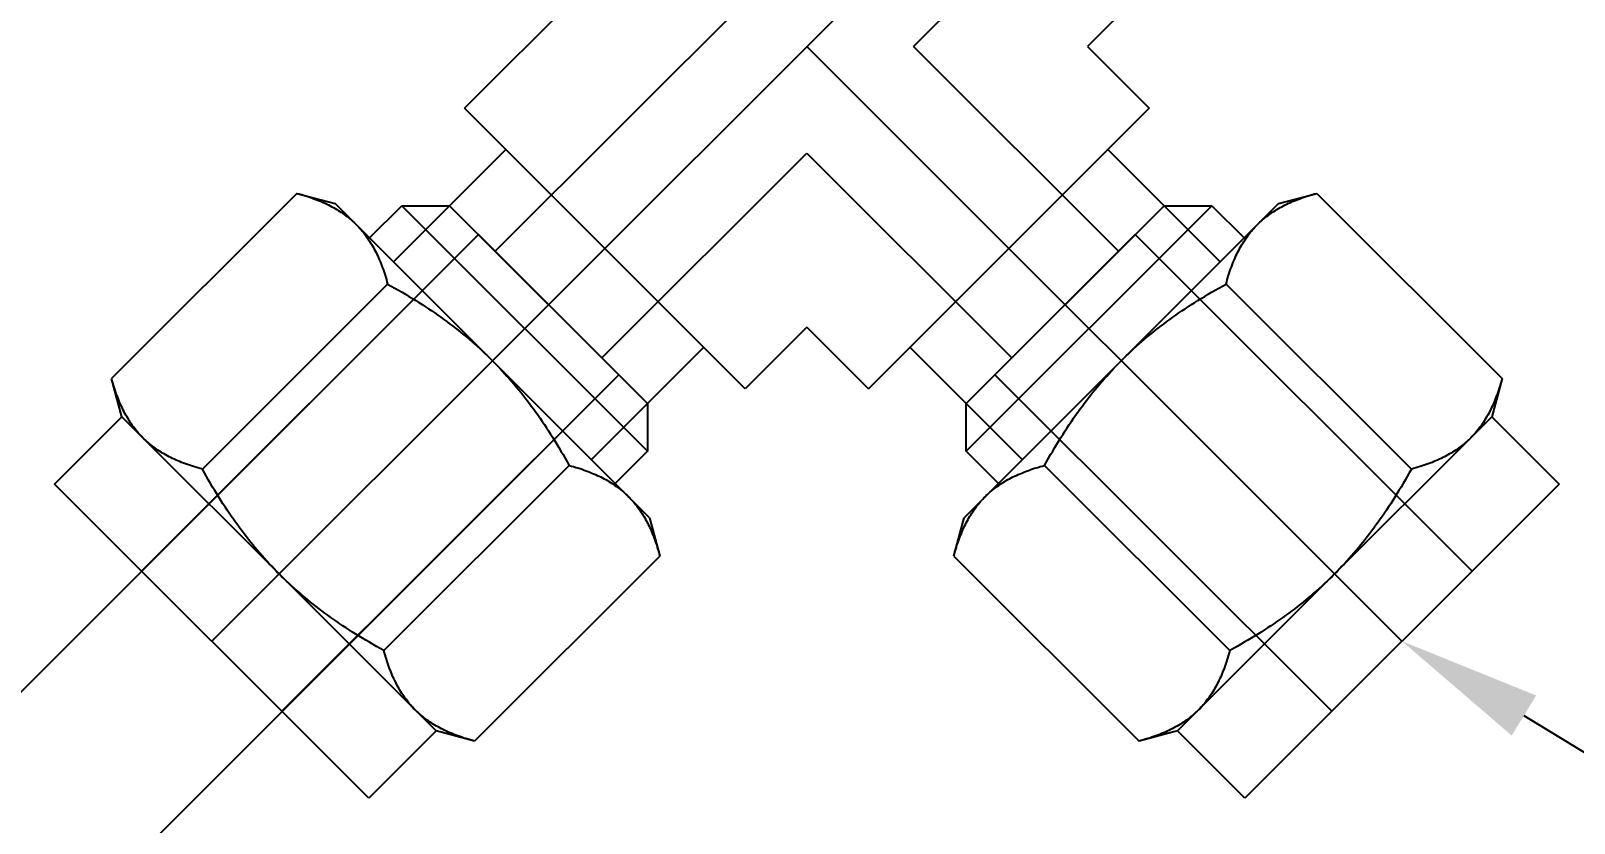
# Model space of a CAD drawing. Header units: inches. Extents: x 5.3 to 31.2, y 3.7 to 34.9.
# Drawn here: x 23.508 to 25.452, y 26.631 to 27.63 of the extents above; entities that cross this region are included whole.
import ezdxf
from ezdxf import colors
from ezdxf.entities.mleader import LeaderData, LeaderLine
from ezdxf.math import Vec2, Vec3

# ---------------------------------------------------------------- set-up
doc = ezdxf.new("R2010")
doc.units = ezdxf.units.IN
doc.header["$MEASUREMENT"] = 0
doc.linetypes.add('CENTER2', pattern=[28.575, 19.05, -3.175, 3.175, -3.175])
doc.linetypes.add('HIDDEN2', pattern=[4.7625, 3.175, -1.5875])
for name, color, linetype in [('.25 tubes', 170, 'Continuous'), ('NOTES', 1, 'Continuous'), ('TRDETAIL2', 7, 'Continuous'), ('TRDETAIL3', 7, 'Continuous'), ('TRMODEL1', 7, 'Continuous'), ('TRMODEL3', 7, 'Continuous')]:
    doc.layers.add(name, color=color, linetype=linetype)

# ---------------------------------------------------------------- blocks, each defined once
blk = doc.blocks.new('SS-400-3')
at = {"layer": 'TRDETAIL2', "color": 6, "linetype": 'HIDDEN2'}
for p, q in [((1.06, 0.125), (0.46, 0.125)), ((0.46, 0.125), (0.46, -0.125)), ((-0.46, 0.095), (0.46, 0.095)), ((-0.46, -0.095), (-0.095, -0.095)), ((-0.095, -0.46), (-0.095, -0.095)), ((0.095, -0.095), (0.095, -0.46)), ((0.46, -0.095), (0.095, -0.095)), ((0.46, -0.125), (1.06, -0.125)), ((-0.125, -1.06), (-0.125, -0.46)), ((-0.125, -0.46), (0.125, -0.46)), ((0.125, -0.46), (0.125, -1.06))]:
    blk.add_line(p, q, dxfattribs=at)
at = {"layer": 'TRDETAIL3', "color": 4, "linetype": 'CENTER2'}
for p, q in [((-1.06, 0), (1.06, 0)), ((0, -1.06), (0, 0))]:
    blk.add_line(p, q, dxfattribs=at)
at = {"layer": 'TRMODEL1', "color": 7, "linetype": 'Continuous'}
for p, q in [((0.585, 0.3233), (0.56, 0.28)), ((0.5795, 0.3132), (0.5782, 0.3108)), ((0.5808, 0.3157), (0.5795, 0.3132)), ((0.5821, 0.3182), (0.5808, 0.3157)), ((0.5836, 0.3208), (0.5821, 0.3182)), ((0.585, 0.3233), (0.5836, 0.3208)), ((0.585, 0.3233), (0.915, 0.3233)), ((0.9164, 0.3208), (0.915, 0.3233)), ((0.94, 0.28), (0.915, 0.3233)), ((0.9179, 0.3182), (0.9164, 0.3208)), ((0.9192, 0.3157), (0.9179, 0.3182)), ((0.9205, 0.3132), (0.9192, 0.3157)), ((0.9218, 0.3108), (0.9205, 0.3132)), ((0.5697, 0.2917), (0.5688, 0.2894)), ((0.5706, 0.2941), (0.5697, 0.2917)), ((0.5716, 0.2964), (0.5706, 0.2941)), ((0.5726, 0.2987), (0.5716, 0.2964)), ((0.5736, 0.3011), (0.5726, 0.2987)), ((0.5747, 0.3035), (0.5736, 0.3011)), ((0.5758, 0.3059), (0.5747, 0.3035)), ((0.577, 0.3083), (0.5758, 0.3059)), ((0.5782, 0.3108), (0.577, 0.3083)), ((0.923, 0.3083), (0.9218, 0.3108)), ((0.9242, 0.3059), (0.923, 0.3083)), ((0.9253, 0.3035), (0.9242, 0.3059)), ((0.9264, 0.3011), (0.9253, 0.3035)), ((0.9274, 0.2987), (0.9264, 0.3011)), ((0.9284, 0.2964), (0.9274, 0.2987)), ((0.9294, 0.2941), (0.9284, 0.2964)), ((0.9303, 0.2917), (0.9294, 0.2941)), ((0.9312, 0.2894), (0.9303, 0.2917)), ((0.56, 0.2425), (0.56, 0.28)), ((0.5639, 0.2735), (0.5634, 0.2713)), ((0.5645, 0.2758), (0.5639, 0.2735)), ((0.5651, 0.278), (0.5645, 0.2758)), ((0.5658, 0.2803), (0.5651, 0.278)), ((0.5665, 0.2826), (0.5658, 0.2803)), ((0.5672, 0.2848), (0.5665, 0.2826)), ((0.568, 0.2871), (0.5672, 0.2848)), ((0.5688, 0.2894), (0.568, 0.2871)), ((0.932, 0.2871), (0.9312, 0.2894)), ((0.9328, 0.2848), (0.932, 0.2871)), ((0.9335, 0.2826), (0.9328, 0.2848)), ((0.9342, 0.2803), (0.9335, 0.2826)), ((0.9349, 0.278), (0.9342, 0.2803)), ((0.9355, 0.2758), (0.9349, 0.278)), ((0.9361, 0.2735), (0.9355, 0.2758)), ((0.9366, 0.2713), (0.9361, 0.2735)), ((0.94, 0.28), (0.94, 0.2425)), ((1.06, 0.28), (0.94, 0.28)), ((1.06, -0.28), (1.06, 0.28)), ((0.5605, 0.2536), (0.5603, 0.2514)), ((0.5607, 0.2558), (0.5605, 0.2536)), ((0.561, 0.258), (0.5607, 0.2558)), ((0.5613, 0.2602), (0.561, 0.258)), ((0.5616, 0.2624), (0.5613, 0.2602)), ((0.562, 0.2646), (0.5616, 0.2624)), ((0.5624, 0.2669), (0.562, 0.2646)), ((0.5629, 0.2691), (0.5624, 0.2669)), ((0.5634, 0.2713), (0.5629, 0.2691)), ((0.9371, 0.2691), (0.9366, 0.2713)), ((0.9376, 0.2669), (0.9371, 0.2691)), ((0.938, 0.2646), (0.9376, 0.2669)), ((0.9384, 0.2624), (0.938, 0.2646)), ((0.9387, 0.2602), (0.9384, 0.2624)), ((0.939, 0.258), (0.9387, 0.2602)), ((0.9393, 0.2558), (0.939, 0.258)), ((0.9395, 0.2536), (0.9393, 0.2558)), ((0.9397, 0.2514), (0.9395, 0.2536)), ((-0.36, 0.25), (0.36, 0.25)), ((0.36, -0.25), (0.36, 0.25)), ((0.5601, 0.2469), (0.56, 0.2447)), ((0.56, 0.2447), (0.56, 0.2425)), ((0.56, 0.2425), (0.56, 0.2403)), ((0.56, 0), (0.56, 0.2425)), ((0.56, 0.2403), (0.5601, 0.238)), ((0.5602, 0.2491), (0.5601, 0.2469)), ((0.5601, 0.238), (0.5602, 0.2358)), ((0.5603, 0.2514), (0.5602, 0.2491)), ((0.5602, 0.2358), (0.5603, 0.2336)), ((0.5603, 0.2336), (0.5605, 0.2314)), ((0.9395, 0.2314), (0.9397, 0.2336)), ((0.9398, 0.2491), (0.9397, 0.2514)), ((0.9397, 0.2336), (0.9398, 0.2358)), ((0.9399, 0.2469), (0.9398, 0.2491)), ((0.9398, 0.2358), (0.9399, 0.238)), ((0.94, 0.2447), (0.9399, 0.2469)), ((0.9399, 0.238), (0.94, 0.2403)), ((0.94, 0.2425), (0.94, 0.2447)), ((0.94, 0.2425), (0.94, 0)), ((0.94, 0.2403), (0.94, 0.2425)), ((0.5025, 0.2188), (0.46, 0.1762)), ((0.5025, -0.2188), (0.5025, 0.2188)), ((0.56, 0.2188), (0.5025, 0.2188)), ((0.5605, 0.2314), (0.5607, 0.2292)), ((0.5607, 0.2292), (0.561, 0.227)), ((0.561, 0.227), (0.5613, 0.2248)), ((0.5613, 0.2248), (0.5616, 0.2226)), ((0.5616, 0.2226), (0.562, 0.2203)), ((0.562, 0.2203), (0.5624, 0.2181)), ((0.5624, 0.2181), (0.5629, 0.2159)), ((0.5629, 0.2159), (0.5634, 0.2137)), ((0.9366, 0.2137), (0.9371, 0.2159)), ((0.9371, 0.2159), (0.9376, 0.2181)), ((0.9376, 0.2181), (0.938, 0.2203)), ((0.938, 0.2203), (0.9384, 0.2226)), ((0.9384, 0.2226), (0.9387, 0.2248)), ((0.9387, 0.2248), (0.939, 0.227)), ((0.939, 0.227), (0.9393, 0.2292)), ((0.9393, 0.2292), (0.9395, 0.2314)), ((0.5634, 0.2137), (0.5639, 0.2114)), ((0.5639, 0.2114), (0.5645, 0.2092)), ((0.5645, 0.2092), (0.5651, 0.2069)), ((0.5651, 0.2069), (0.5658, 0.2047)), ((0.5658, 0.2047), (0.5665, 0.2024)), ((0.5665, 0.2024), (0.5672, 0.2001)), ((0.5672, 0.2001), (0.568, 0.1979)), ((0.568, 0.1979), (0.5688, 0.1956)), ((0.5688, 0.1956), (0.5697, 0.1932)), ((0.9303, 0.1932), (0.9312, 0.1956)), ((0.9312, 0.1956), (0.932, 0.1979)), ((0.932, 0.1979), (0.9328, 0.2001)), ((0.9328, 0.2001), (0.9335, 0.2024)), ((0.9335, 0.2024), (0.9342, 0.2047)), ((0.9342, 0.2047), (0.9349, 0.2069)), ((0.9349, 0.2069), (0.9355, 0.2092)), ((0.9355, 0.2092), (0.9361, 0.2114)), ((0.9361, 0.2114), (0.9366, 0.2137)), ((0.46, 0.1762), (0.36, 0.1762)), ((0.46, -0.1762), (0.46, 0.1762)), ((0.5697, 0.1932), (0.5706, 0.1909)), ((0.5706, 0.1909), (0.5716, 0.1886)), ((0.5716, 0.1886), (0.5726, 0.1862)), ((0.5726, 0.1862), (0.5736, 0.1839)), ((0.5736, 0.1839), (0.5747, 0.1815)), ((0.5747, 0.1815), (0.5758, 0.1791)), ((0.5758, 0.1791), (0.577, 0.1766)), ((0.577, 0.1766), (0.5782, 0.1742)), ((0.9218, 0.1742), (0.923, 0.1766)), ((0.923, 0.1766), (0.9242, 0.1791)), ((0.9242, 0.1791), (0.9253, 0.1815)), ((0.9253, 0.1815), (0.9264, 0.1839)), ((0.9264, 0.1839), (0.9274, 0.1862)), ((0.9274, 0.1862), (0.9284, 0.1886)), ((0.9284, 0.1886), (0.9294, 0.1909)), ((0.9294, 0.1909), (0.9303, 0.1932)), ((0.5782, 0.1742), (0.5795, 0.1717)), ((0.5795, 0.1717), (0.5808, 0.1693)), ((0.5808, 0.1693), (0.5821, 0.1667)), ((0.5821, 0.1667), (0.5836, 0.1642)), ((0.5836, 0.1565), (0.5821, 0.1515)), ((0.5836, 0.1642), (0.585, 0.1617)), ((0.585, 0.1617), (0.5836, 0.1565)), ((0.585, 0.1617), (0.915, 0.1617)), ((0.915, 0.1617), (0.9164, 0.1642)), ((0.9164, 0.1565), (0.915, 0.1617)), ((0.9164, 0.1642), (0.9179, 0.1667)), ((0.9179, 0.1515), (0.9164, 0.1565)), ((0.9179, 0.1667), (0.9192, 0.1693)), ((0.9192, 0.1693), (0.9205, 0.1717)), ((0.9205, 0.1717), (0.9218, 0.1742)), ((0.5782, 0.1366), (0.577, 0.1317)), ((0.5795, 0.1415), (0.5782, 0.1366)), ((0.5808, 0.1465), (0.5795, 0.1415)), ((0.5821, 0.1515), (0.5808, 0.1465)), ((0.9192, 0.1465), (0.9179, 0.1515)), ((0.9205, 0.1415), (0.9192, 0.1465)), ((0.9218, 0.1366), (0.9205, 0.1415)), ((0.923, 0.1317), (0.9218, 0.1366)), ((0.5736, 0.1173), (0.5726, 0.1125)), ((0.5747, 0.122), (0.5736, 0.1173)), ((0.5758, 0.1268), (0.5747, 0.122)), ((0.577, 0.1317), (0.5758, 0.1268)), ((0.9242, 0.1268), (0.923, 0.1317)), ((0.9253, 0.122), (0.9242, 0.1268)), ((0.9264, 0.1173), (0.9253, 0.122)), ((0.9274, 0.1125), (0.9264, 0.1173)), ((0.5697, 0.0985), (0.5688, 0.0939)), ((0.5706, 0.1031), (0.5697, 0.0985)), ((0.5716, 0.1078), (0.5706, 0.1031)), ((0.5726, 0.1125), (0.5716, 0.1078)), ((0.9284, 0.1078), (0.9274, 0.1125)), ((0.9294, 0.1031), (0.9284, 0.1078)), ((0.9303, 0.0985), (0.9294, 0.1031)), ((0.9312, 0.0939), (0.9303, 0.0985)), ((0.5665, 0.0801), (0.5658, 0.0756)), ((0.5672, 0.0847), (0.5665, 0.0801)), ((0.568, 0.0893), (0.5672, 0.0847)), ((0.5688, 0.0939), (0.568, 0.0893)), ((0.932, 0.0893), (0.9312, 0.0939)), ((0.9328, 0.0847), (0.932, 0.0893)), ((0.9335, 0.0801), (0.9328, 0.0847)), ((0.9342, 0.0756), (0.9335, 0.0801)), ((0.5639, 0.0621), (0.5634, 0.0576)), ((0.5645, 0.0666), (0.5639, 0.0621)), ((0.5651, 0.0711), (0.5645, 0.0666)), ((0.5658, 0.0756), (0.5651, 0.0711)), ((0.9349, 0.0711), (0.9342, 0.0756)), ((0.9355, 0.0666), (0.9349, 0.0711)), ((0.9361, 0.0621), (0.9355, 0.0666)), ((0.9366, 0.0576), (0.9361, 0.0621)), ((0.5616, 0.0399), (0.5613, 0.0354)), ((0.562, 0.0443), (0.5616, 0.0399)), ((0.5624, 0.0487), (0.562, 0.0443)), ((0.5629, 0.0532), (0.5624, 0.0487)), ((0.5634, 0.0576), (0.5629, 0.0532)), ((0.9371, 0.0532), (0.9366, 0.0576)), ((0.9376, 0.0487), (0.9371, 0.0532)), ((0.938, 0.0443), (0.9376, 0.0487)), ((0.9384, 0.0399), (0.938, 0.0443)), ((0.9387, 0.0354), (0.9384, 0.0399)), ((0.5605, 0.0222), (0.5603, 0.0177)), ((0.5607, 0.0266), (0.5605, 0.0222)), ((0.561, 0.031), (0.5607, 0.0266)), ((0.5613, 0.0354), (0.561, 0.031)), ((0.939, 0.031), (0.9387, 0.0354)), ((0.9393, 0.0266), (0.939, 0.031)), ((0.9395, 0.0222), (0.9393, 0.0266)), ((0.9397, 0.0177), (0.9395, 0.0222)), ((0.5601, 0.0089), (0.56, 0.0044)), ((0.56, 0.0044), (0.56, 0)), ((0.56, 0), (0.56, -0.0044)), ((0.56, -0.2425), (0.56, 0)), ((0.5602, 0.0133), (0.5601, 0.0089)), ((0.5603, 0.0177), (0.5602, 0.0133)), ((0.9398, 0.0133), (0.9397, 0.0177)), ((0.9399, 0.0089), (0.9398, 0.0133)), ((0.94, 0.0044), (0.9399, 0.0089)), ((0.94, 0), (0.94, 0.0044)), ((0.94, -0.0044), (0.94, 0)), ((0.94, 0), (0.94, -0.2425)), ((0.56, -0.0044), (0.5601, -0.0089)), ((0.5601, -0.0089), (0.5602, -0.0133)), ((0.5602, -0.0133), (0.5603, -0.0177)), ((0.5603, -0.0177), (0.5605, -0.0222)), ((0.9395, -0.0222), (0.9397, -0.0177)), ((0.9397, -0.0177), (0.9398, -0.0133)), ((0.9398, -0.0133), (0.9399, -0.0089)), ((0.9399, -0.0089), (0.94, -0.0044)), ((0.5605, -0.0222), (0.5607, -0.0266)), ((0.5607, -0.0266), (0.561, -0.031)), ((0.561, -0.031), (0.5613, -0.0354)), ((0.5613, -0.0354), (0.5616, -0.0399)), ((0.9384, -0.0399), (0.9387, -0.0354)), ((0.9387, -0.0354), (0.939, -0.031)), ((0.939, -0.031), (0.9393, -0.0266)), ((0.9393, -0.0266), (0.9395, -0.0222)), ((0.5616, -0.0399), (0.562, -0.0443)), ((0.562, -0.0443), (0.5624, -0.0487)), ((0.5624, -0.0487), (0.5629, -0.0532)), ((0.5629, -0.0532), (0.5634, -0.0576)), ((0.5634, -0.0576), (0.5639, -0.0621)), ((0.9361, -0.0621), (0.9366, -0.0576)), ((0.9366, -0.0576), (0.9371, -0.0532)), ((0.9371, -0.0532), (0.9376, -0.0487)), ((0.9376, -0.0487), (0.938, -0.0443)), ((0.938, -0.0443), (0.9384, -0.0399)), ((0.5639, -0.0621), (0.5645, -0.0666)), ((0.5645, -0.0666), (0.5651, -0.0711)), ((0.5651, -0.0711), (0.5658, -0.0756)), ((0.5658, -0.0756), (0.5665, -0.0801)), ((0.9335, -0.0801), (0.9342, -0.0756)), ((0.9342, -0.0756), (0.9349, -0.0711)), ((0.9349, -0.0711), (0.9355, -0.0666)), ((0.9355, -0.0666), (0.9361, -0.0621)), ((0.5665, -0.0801), (0.5672, -0.0847)), ((0.5672, -0.0847), (0.568, -0.0893)), ((0.568, -0.0893), (0.5688, -0.0939)), ((0.5688, -0.0939), (0.5697, -0.0985)), ((0.9303, -0.0985), (0.9312, -0.0939)), ((0.9312, -0.0939), (0.932, -0.0893)), ((0.932, -0.0893), (0.9328, -0.0847)), ((0.9328, -0.0847), (0.9335, -0.0801)), ((0.5697, -0.0985), (0.5706, -0.1031)), ((0.5706, -0.1031), (0.5716, -0.1078)), ((0.5716, -0.1078), (0.5726, -0.1125)), ((0.5726, -0.1125), (0.5736, -0.1173)), ((0.9264, -0.1173), (0.9274, -0.1125)), ((0.9274, -0.1125), (0.9284, -0.1078)), ((0.9284, -0.1078), (0.9294, -0.1031)), ((0.9294, -0.1031), (0.9303, -0.0985)), ((0.5736, -0.1173), (0.5747, -0.122)), ((0.5747, -0.122), (0.5758, -0.1268)), ((0.5758, -0.1268), (0.577, -0.1317)), ((0.577, -0.1317), (0.5782, -0.1366)), ((0.9218, -0.1366), (0.923, -0.1317)), ((0.923, -0.1317), (0.9242, -0.1268)), ((0.9242, -0.1268), (0.9253, -0.122)), ((0.9253, -0.122), (0.9264, -0.1173)), ((0.5782, -0.1366), (0.5795, -0.1415)), ((0.5795, -0.1415), (0.5808, -0.1465)), ((0.5808, -0.1465), (0.5821, -0.1515)), ((0.5821, -0.1515), (0.5836, -0.1565)), ((0.9164, -0.1565), (0.9179, -0.1515)), ((0.9179, -0.1515), (0.9192, -0.1465)), ((0.9192, -0.1465), (0.9205, -0.1415)), ((0.9205, -0.1415), (0.9218, -0.1366)), ((0.5782, -0.1742), (0.577, -0.1766)), ((0.5795, -0.1717), (0.5782, -0.1742)), ((0.5808, -0.1693), (0.5795, -0.1717)), ((0.5821, -0.1667), (0.5808, -0.1693)), ((0.5836, -0.1642), (0.5821, -0.1667)), ((0.5836, -0.1565), (0.585, -0.1617)), ((0.585, -0.1617), (0.5836, -0.1642)), ((0.585, -0.1617), (0.915, -0.1617)), ((0.915, -0.1617), (0.9164, -0.1565)), ((0.9164, -0.1642), (0.915, -0.1617)), ((0.9179, -0.1667), (0.9164, -0.1642)), ((0.9192, -0.1693), (0.9179, -0.1667)), ((0.9205, -0.1717), (0.9192, -0.1693)), ((0.9218, -0.1742), (0.9205, -0.1717)), ((0.923, -0.1766), (0.9218, -0.1742)), ((0.36, -0.1762), (0.46, -0.1762)), ((0.46, -0.1762), (0.5025, -0.2188)), ((0.5697, -0.1932), (0.5688, -0.1956)), ((0.5706, -0.1909), (0.5697, -0.1932)), ((0.5716, -0.1886), (0.5706, -0.1909)), ((0.5726, -0.1862), (0.5716, -0.1886)), ((0.5736, -0.1839), (0.5726, -0.1862)), ((0.5747, -0.1815), (0.5736, -0.1839)), ((0.5758, -0.1791), (0.5747, -0.1815)), ((0.577, -0.1766), (0.5758, -0.1791)), ((0.9242, -0.1791), (0.923, -0.1766)), ((0.9253, -0.1815), (0.9242, -0.1791)), ((0.9264, -0.1839), (0.9253, -0.1815)), ((0.9274, -0.1862), (0.9264, -0.1839)), ((0.9284, -0.1886), (0.9274, -0.1862)), ((0.9294, -0.1909), (0.9284, -0.1886)), ((0.9303, -0.1932), (0.9294, -0.1909)), ((0.9312, -0.1956), (0.9303, -0.1932)), ((0.5634, -0.2137), (0.5629, -0.2159)), ((0.5639, -0.2114), (0.5634, -0.2137)), ((0.5645, -0.2092), (0.5639, -0.2114)), ((0.5651, -0.2069), (0.5645, -0.2092)), ((0.5658, -0.2047), (0.5651, -0.2069)), ((0.5665, -0.2024), (0.5658, -0.2047)), ((0.5672, -0.2001), (0.5665, -0.2024)), ((0.568, -0.1979), (0.5672, -0.2001)), ((0.5688, -0.1956), (0.568, -0.1979)), ((0.932, -0.1979), (0.9312, -0.1956)), ((0.9328, -0.2001), (0.932, -0.1979)), ((0.9335, -0.2024), (0.9328, -0.2001)), ((0.9342, -0.2047), (0.9335, -0.2024)), ((0.9349, -0.2069), (0.9342, -0.2047)), ((0.9355, -0.2092), (0.9349, -0.2069)), ((0.9361, -0.2114), (0.9355, -0.2092)), ((0.9366, -0.2137), (0.9361, -0.2114)), ((0.9371, -0.2159), (0.9366, -0.2137)), ((0.5025, -0.2188), (0.56, -0.2188)), ((0.5605, -0.2314), (0.5603, -0.2336)), ((0.5607, -0.2292), (0.5605, -0.2314)), ((0.561, -0.227), (0.5607, -0.2292)), ((0.5613, -0.2248), (0.561, -0.227)), ((0.5616, -0.2226), (0.5613, -0.2248)), ((0.562, -0.2203), (0.5616, -0.2226)), ((0.5624, -0.2181), (0.562, -0.2203)), ((0.5629, -0.2159), (0.5624, -0.2181)), ((0.9376, -0.2181), (0.9371, -0.2159)), ((0.938, -0.2203), (0.9376, -0.2181)), ((0.9384, -0.2226), (0.938, -0.2203)), ((0.9387, -0.2248), (0.9384, -0.2226)), ((0.939, -0.227), (0.9387, -0.2248)), ((0.9393, -0.2292), (0.939, -0.227)), ((0.9395, -0.2314), (0.9393, -0.2292)), ((0.9397, -0.2336), (0.9395, -0.2314)), ((-0.36, -0.25), (-0.25, -0.25)), ((-0.25, -0.25), (-0.25, -0.36)), ((0.25, -0.25), (0.25, -0.36)), ((0.25, -0.25), (0.36, -0.25)), ((0.5601, -0.238), (0.56, -0.2403)), ((0.56, -0.2403), (0.56, -0.2425)), ((0.56, -0.2425), (0.56, -0.2447)), ((0.56, -0.28), (0.56, -0.2425)), ((0.56, -0.2447), (0.5601, -0.2469)), ((0.5602, -0.2358), (0.5601, -0.238)), ((0.5601, -0.2469), (0.5602, -0.2491)), ((0.5603, -0.2336), (0.5602, -0.2358)), ((0.5602, -0.2491), (0.5603, -0.2514)), ((0.5603, -0.2514), (0.5605, -0.2536)), ((0.9395, -0.2536), (0.9397, -0.2514)), ((0.9398, -0.2358), (0.9397, -0.2336)), ((0.9397, -0.2514), (0.9398, -0.2491)), ((0.9399, -0.238), (0.9398, -0.2358)), ((0.9398, -0.2491), (0.9399, -0.2469)), ((0.94, -0.2403), (0.9399, -0.238)), ((0.9399, -0.2469), (0.94, -0.2447)), ((0.94, -0.2425), (0.94, -0.2403)), ((0.94, -0.2447), (0.94, -0.2425)), ((0.94, -0.2425), (0.94, -0.28)), ((0.5605, -0.2536), (0.5607, -0.2558)), ((0.5607, -0.2558), (0.561, -0.258)), ((0.561, -0.258), (0.5613, -0.2602)), ((0.5613, -0.2602), (0.5616, -0.2624)), ((0.5616, -0.2624), (0.562, -0.2646)), ((0.562, -0.2646), (0.5624, -0.2669)), ((0.5624, -0.2669), (0.5629, -0.2691)), ((0.5629, -0.2691), (0.5634, -0.2713)), ((0.5634, -0.2713), (0.5639, -0.2735)), ((0.9361, -0.2735), (0.9366, -0.2713)), ((0.9366, -0.2713), (0.9371, -0.2691)), ((0.9371, -0.2691), (0.9376, -0.2669)), ((0.9376, -0.2669), (0.938, -0.2646)), ((0.938, -0.2646), (0.9384, -0.2624)), ((0.9384, -0.2624), (0.9387, -0.2602)), ((0.9387, -0.2602), (0.939, -0.258)), ((0.939, -0.258), (0.9393, -0.2558)), ((0.9393, -0.2558), (0.9395, -0.2536)), ((0.56, -0.28), (0.585, -0.3233)), ((0.5639, -0.2735), (0.5645, -0.2758)), ((0.5645, -0.2758), (0.5651, -0.278)), ((0.5651, -0.278), (0.5658, -0.2803)), ((0.5658, -0.2803), (0.5665, -0.2826)), ((0.5665, -0.2826), (0.5672, -0.2848)), ((0.5672, -0.2848), (0.568, -0.2871)), ((0.568, -0.2871), (0.5688, -0.2894)), ((0.5688, -0.2894), (0.5697, -0.2917)), ((0.915, -0.3233), (0.94, -0.28)), ((0.9303, -0.2917), (0.9312, -0.2894)), ((0.9312, -0.2894), (0.932, -0.2871)), ((0.932, -0.2871), (0.9328, -0.2848)), ((0.9328, -0.2848), (0.9335, -0.2826)), ((0.9335, -0.2826), (0.9342, -0.2803)), ((0.9342, -0.2803), (0.9349, -0.278)), ((0.9349, -0.278), (0.9355, -0.2758)), ((0.9355, -0.2758), (0.9361, -0.2735)), ((0.94, -0.28), (1.06, -0.28)), ((0.5697, -0.2917), (0.5706, -0.2941)), ((0.5706, -0.2941), (0.5716, -0.2964)), ((0.5716, -0.2964), (0.5726, -0.2987)), ((0.5726, -0.2987), (0.5736, -0.3011)), ((0.5736, -0.3011), (0.5747, -0.3035)), ((0.5747, -0.3035), (0.5758, -0.3059)), ((0.5758, -0.3059), (0.577, -0.3083)), ((0.577, -0.3083), (0.5782, -0.3108)), ((0.5782, -0.3108), (0.5795, -0.3132)), ((0.9205, -0.3132), (0.9218, -0.3108)), ((0.9218, -0.3108), (0.923, -0.3083)), ((0.923, -0.3083), (0.9242, -0.3059)), ((0.9242, -0.3059), (0.9253, -0.3035)), ((0.9253, -0.3035), (0.9264, -0.3011)), ((0.9264, -0.3011), (0.9274, -0.2987)), ((0.9274, -0.2987), (0.9284, -0.2964)), ((0.9284, -0.2964), (0.9294, -0.2941)), ((0.9294, -0.2941), (0.9303, -0.2917)), ((0.5795, -0.3132), (0.5808, -0.3157)), ((0.5808, -0.3157), (0.5821, -0.3182)), ((0.5821, -0.3182), (0.5836, -0.3208)), ((0.5836, -0.3208), (0.585, -0.3233)), ((0.585, -0.3233), (0.915, -0.3233)), ((0.915, -0.3233), (0.9164, -0.3208)), ((0.9164, -0.3208), (0.9179, -0.3182)), ((0.9179, -0.3182), (0.9192, -0.3157)), ((0.9192, -0.3157), (0.9205, -0.3132)), ((-0.25, -0.36), (0.25, -0.36)), ((-0.1762, -0.36), (-0.1762, -0.46)), ((0.1762, -0.46), (0.1762, -0.36)), ((-0.1762, -0.46), (-0.2188, -0.5025)), ((-0.1762, -0.46), (0.1762, -0.46)), ((0.2188, -0.5025), (0.1762, -0.46)), ((-0.2188, -0.5025), (0.2188, -0.5025)), ((-0.2188, -0.5025), (-0.2188, -0.56)), ((0.2188, -0.56), (0.2188, -0.5025)), ((-0.28, -0.56), (-0.3233, -0.585)), ((-0.28, -0.56), (-0.2425, -0.56)), ((-0.2713, -0.5634), (-0.2735, -0.5639)), ((-0.2691, -0.5629), (-0.2713, -0.5634)), ((-0.2669, -0.5624), (-0.2691, -0.5629)), ((-0.2646, -0.562), (-0.2669, -0.5624)), ((-0.2624, -0.5616), (-0.2646, -0.562)), ((-0.2602, -0.5613), (-0.2624, -0.5616)), ((-0.258, -0.561), (-0.2602, -0.5613)), ((-0.2558, -0.5607), (-0.258, -0.561)), ((-0.2536, -0.5605), (-0.2558, -0.5607)), ((-0.2514, -0.5603), (-0.2536, -0.5605)), ((-0.2491, -0.5602), (-0.2514, -0.5603)), ((-0.2469, -0.5601), (-0.2491, -0.5602)), ((-0.2447, -0.56), (-0.2469, -0.5601)), ((-0.2425, -0.56), (-0.2447, -0.56)), ((-0.2403, -0.56), (-0.2425, -0.56)), ((-0.2425, -0.56), (0, -0.56)), ((-0.238, -0.5601), (-0.2403, -0.56)), ((-0.2358, -0.5602), (-0.238, -0.5601)), ((-0.2336, -0.5603), (-0.2358, -0.5602)), ((-0.2314, -0.5605), (-0.2336, -0.5603)), ((-0.2292, -0.5607), (-0.2314, -0.5605)), ((-0.227, -0.561), (-0.2292, -0.5607)), ((-0.2248, -0.5613), (-0.227, -0.561)), ((-0.2226, -0.5616), (-0.2248, -0.5613)), ((-0.2203, -0.562), (-0.2226, -0.5616)), ((-0.2181, -0.5624), (-0.2203, -0.562)), ((-0.2159, -0.5629), (-0.2181, -0.5624)), ((-0.2137, -0.5634), (-0.2159, -0.5629)), ((-0.2114, -0.5639), (-0.2137, -0.5634)), ((-0.0576, -0.5634), (-0.0621, -0.5639)), ((-0.0532, -0.5629), (-0.0576, -0.5634)), ((-0.0487, -0.5624), (-0.0532, -0.5629)), ((-0.0443, -0.562), (-0.0487, -0.5624)), ((-0.0399, -0.5616), (-0.0443, -0.562)), ((-0.0354, -0.5613), (-0.0399, -0.5616)), ((-0.031, -0.561), (-0.0354, -0.5613)), ((-0.0266, -0.5607), (-0.031, -0.561)), ((-0.0222, -0.5605), (-0.0266, -0.5607)), ((-0.0177, -0.5603), (-0.0222, -0.5605)), ((-0.0133, -0.5602), (-0.0177, -0.5603)), ((-0.0089, -0.5601), (-0.0133, -0.5602)), ((-0.0044, -0.56), (-0.0089, -0.5601)), ((0, -0.56), (-0.0044, -0.56)), ((0, -0.56), (0.2425, -0.56)), ((0.0044, -0.56), (0, -0.56)), ((0.0089, -0.5601), (0.0044, -0.56)), ((0.0133, -0.5602), (0.0089, -0.5601)), ((0.0177, -0.5603), (0.0133, -0.5602)), ((0.0222, -0.5605), (0.0177, -0.5603)), ((0.0266, -0.5607), (0.0222, -0.5605)), ((0.031, -0.561), (0.0266, -0.5607)), ((0.0354, -0.5613), (0.031, -0.561)), ((0.0399, -0.5616), (0.0354, -0.5613)), ((0.0443, -0.562), (0.0399, -0.5616)), ((0.0487, -0.5624), (0.0443, -0.562)), ((0.0532, -0.5629), (0.0487, -0.5624)), ((0.0576, -0.5634), (0.0532, -0.5629)), ((0.0621, -0.5639), (0.0576, -0.5634)), ((0.2137, -0.5634), (0.2114, -0.5639)), ((0.2159, -0.5629), (0.2137, -0.5634)), ((0.2181, -0.5624), (0.2159, -0.5629)), ((0.2203, -0.562), (0.2181, -0.5624)), ((0.2226, -0.5616), (0.2203, -0.562)), ((0.2248, -0.5613), (0.2226, -0.5616)), ((0.227, -0.561), (0.2248, -0.5613)), ((0.2292, -0.5607), (0.227, -0.561)), ((0.2314, -0.5605), (0.2292, -0.5607)), ((0.2336, -0.5603), (0.2314, -0.5605)), ((0.2358, -0.5602), (0.2336, -0.5603)), ((0.238, -0.5601), (0.2358, -0.5602)), ((0.2403, -0.56), (0.238, -0.5601)), ((0.2425, -0.56), (0.2403, -0.56)), ((0.2447, -0.56), (0.2425, -0.56)), ((0.2425, -0.56), (0.28, -0.56)), ((0.2469, -0.5601), (0.2447, -0.56)), ((0.2491, -0.5602), (0.2469, -0.5601)), ((0.2514, -0.5603), (0.2491, -0.5602)), ((0.2536, -0.5605), (0.2514, -0.5603)), ((0.2558, -0.5607), (0.2536, -0.5605)), ((0.258, -0.561), (0.2558, -0.5607)), ((0.2602, -0.5613), (0.258, -0.561)), ((0.2624, -0.5616), (0.2602, -0.5613)), ((0.2646, -0.562), (0.2624, -0.5616)), ((0.2669, -0.5624), (0.2646, -0.562)), ((0.2691, -0.5629), (0.2669, -0.5624)), ((0.2713, -0.5634), (0.2691, -0.5629)), ((0.2735, -0.5639), (0.2713, -0.5634)), ((0.3233, -0.585), (0.28, -0.56)), ((-0.3182, -0.5821), (-0.3208, -0.5836)), ((-0.3157, -0.5808), (-0.3182, -0.5821)), ((-0.3132, -0.5795), (-0.3157, -0.5808)), ((-0.3108, -0.5782), (-0.3132, -0.5795)), ((-0.3083, -0.577), (-0.3108, -0.5782)), ((-0.3059, -0.5758), (-0.3083, -0.577)), ((-0.3035, -0.5747), (-0.3059, -0.5758)), ((-0.3011, -0.5736), (-0.3035, -0.5747)), ((-0.2987, -0.5726), (-0.3011, -0.5736)), ((-0.2964, -0.5716), (-0.2987, -0.5726)), ((-0.2941, -0.5706), (-0.2964, -0.5716)), ((-0.2917, -0.5697), (-0.2941, -0.5706)), ((-0.2894, -0.5688), (-0.2917, -0.5697)), ((-0.2871, -0.568), (-0.2894, -0.5688)), ((-0.2848, -0.5672), (-0.2871, -0.568)), ((-0.2826, -0.5665), (-0.2848, -0.5672)), ((-0.2803, -0.5658), (-0.2826, -0.5665)), ((-0.278, -0.5651), (-0.2803, -0.5658)), ((-0.2758, -0.5645), (-0.278, -0.5651)), ((-0.2735, -0.5639), (-0.2758, -0.5645)), ((-0.2092, -0.5645), (-0.2114, -0.5639)), ((-0.2069, -0.5651), (-0.2092, -0.5645)), ((-0.2047, -0.5658), (-0.2069, -0.5651)), ((-0.2024, -0.5665), (-0.2047, -0.5658)), ((-0.2001, -0.5672), (-0.2024, -0.5665)), ((-0.1979, -0.568), (-0.2001, -0.5672)), ((-0.1956, -0.5688), (-0.1979, -0.568)), ((-0.1932, -0.5697), (-0.1956, -0.5688)), ((-0.1909, -0.5706), (-0.1932, -0.5697)), ((-0.1886, -0.5716), (-0.1909, -0.5706)), ((-0.1862, -0.5726), (-0.1886, -0.5716)), ((-0.1839, -0.5736), (-0.1862, -0.5726)), ((-0.1815, -0.5747), (-0.1839, -0.5736)), ((-0.1791, -0.5758), (-0.1815, -0.5747)), ((-0.1766, -0.577), (-0.1791, -0.5758)), ((-0.1742, -0.5782), (-0.1766, -0.577)), ((-0.1717, -0.5795), (-0.1742, -0.5782)), ((-0.1693, -0.5808), (-0.1717, -0.5795)), ((-0.1667, -0.5821), (-0.1693, -0.5808)), ((-0.1642, -0.5836), (-0.1667, -0.5821)), ((-0.1515, -0.5821), (-0.1565, -0.5836)), ((-0.1465, -0.5808), (-0.1515, -0.5821)), ((-0.1415, -0.5795), (-0.1465, -0.5808)), ((-0.1366, -0.5782), (-0.1415, -0.5795)), ((-0.1317, -0.577), (-0.1366, -0.5782)), ((-0.1268, -0.5758), (-0.1317, -0.577)), ((-0.122, -0.5747), (-0.1268, -0.5758)), ((-0.1173, -0.5736), (-0.122, -0.5747)), ((-0.1125, -0.5726), (-0.1173, -0.5736)), ((-0.1078, -0.5716), (-0.1125, -0.5726)), ((-0.1031, -0.5706), (-0.1078, -0.5716)), ((-0.0985, -0.5697), (-0.1031, -0.5706)), ((-0.0939, -0.5688), (-0.0985, -0.5697)), ((-0.0893, -0.568), (-0.0939, -0.5688)), ((-0.0847, -0.5672), (-0.0893, -0.568)), ((-0.0801, -0.5665), (-0.0847, -0.5672)), ((-0.0756, -0.5658), (-0.0801, -0.5665)), ((-0.0711, -0.5651), (-0.0756, -0.5658)), ((-0.0666, -0.5645), (-0.0711, -0.5651)), ((-0.0621, -0.5639), (-0.0666, -0.5645)), ((0.0666, -0.5645), (0.0621, -0.5639)), ((0.0711, -0.5651), (0.0666, -0.5645)), ((0.0756, -0.5658), (0.0711, -0.5651)), ((0.0801, -0.5665), (0.0756, -0.5658)), ((0.0847, -0.5672), (0.0801, -0.5665)), ((0.0893, -0.568), (0.0847, -0.5672)), ((0.0939, -0.5688), (0.0893, -0.568)), ((0.0985, -0.5697), (0.0939, -0.5688)), ((0.1031, -0.5706), (0.0985, -0.5697)), ((0.1078, -0.5716), (0.1031, -0.5706)), ((0.1125, -0.5726), (0.1078, -0.5716)), ((0.1173, -0.5736), (0.1125, -0.5726)), ((0.122, -0.5747), (0.1173, -0.5736)), ((0.1268, -0.5758), (0.122, -0.5747)), ((0.1317, -0.577), (0.1268, -0.5758)), ((0.1366, -0.5782), (0.1317, -0.577)), ((0.1415, -0.5795), (0.1366, -0.5782)), ((0.1465, -0.5808), (0.1415, -0.5795)), ((0.1515, -0.5821), (0.1465, -0.5808)), ((0.1565, -0.5836), (0.1515, -0.5821)), ((0.1667, -0.5821), (0.1642, -0.5836)), ((0.1693, -0.5808), (0.1667, -0.5821)), ((0.1717, -0.5795), (0.1693, -0.5808)), ((0.1742, -0.5782), (0.1717, -0.5795)), ((0.1766, -0.577), (0.1742, -0.5782)), ((0.1791, -0.5758), (0.1766, -0.577)), ((0.1815, -0.5747), (0.1791, -0.5758)), ((0.1839, -0.5736), (0.1815, -0.5747)), ((0.1862, -0.5726), (0.1839, -0.5736)), ((0.1886, -0.5716), (0.1862, -0.5726)), ((0.1909, -0.5706), (0.1886, -0.5716)), ((0.1932, -0.5697), (0.1909, -0.5706)), ((0.1956, -0.5688), (0.1932, -0.5697)), ((0.1979, -0.568), (0.1956, -0.5688)), ((0.2001, -0.5672), (0.1979, -0.568)), ((0.2024, -0.5665), (0.2001, -0.5672)), ((0.2047, -0.5658), (0.2024, -0.5665)), ((0.2069, -0.5651), (0.2047, -0.5658)), ((0.2092, -0.5645), (0.2069, -0.5651)), ((0.2114, -0.5639), (0.2092, -0.5645)), ((0.2758, -0.5645), (0.2735, -0.5639)), ((0.278, -0.5651), (0.2758, -0.5645)), ((0.2803, -0.5658), (0.278, -0.5651)), ((0.2826, -0.5665), (0.2803, -0.5658)), ((0.2848, -0.5672), (0.2826, -0.5665)), ((0.2871, -0.568), (0.2848, -0.5672)), ((0.2894, -0.5688), (0.2871, -0.568)), ((0.2917, -0.5697), (0.2894, -0.5688)), ((0.2941, -0.5706), (0.2917, -0.5697)), ((0.2964, -0.5716), (0.2941, -0.5706)), ((0.2987, -0.5726), (0.2964, -0.5716)), ((0.3011, -0.5736), (0.2987, -0.5726)), ((0.3035, -0.5747), (0.3011, -0.5736)), ((0.3059, -0.5758), (0.3035, -0.5747)), ((0.3083, -0.577), (0.3059, -0.5758)), ((0.3108, -0.5782), (0.3083, -0.577)), ((0.3132, -0.5795), (0.3108, -0.5782)), ((0.3157, -0.5808), (0.3132, -0.5795)), ((0.3182, -0.5821), (0.3157, -0.5808)), ((0.3208, -0.5836), (0.3182, -0.5821)), ((-0.3208, -0.5836), (-0.3233, -0.585)), ((-0.3233, -0.585), (-0.3233, -0.915)), ((-0.1617, -0.585), (-0.1642, -0.5836)), ((-0.1565, -0.5836), (-0.1617, -0.585)), ((-0.1617, -0.585), (-0.1617, -0.915)), ((0.1617, -0.585), (0.1565, -0.5836)), ((0.1642, -0.5836), (0.1617, -0.585)), ((0.1617, -0.585), (0.1617, -0.915)), ((0.3233, -0.585), (0.3208, -0.5836)), ((0.3233, -0.585), (0.3233, -0.915)), ((-0.3233, -0.915), (-0.3208, -0.9164)), ((-0.3233, -0.915), (-0.28, -0.94)), ((-0.3208, -0.9164), (-0.3182, -0.9179)), ((-0.3182, -0.9179), (-0.3157, -0.9192)), ((-0.3157, -0.9192), (-0.3132, -0.9205)), ((-0.3132, -0.9205), (-0.3108, -0.9218)), ((-0.3108, -0.9218), (-0.3083, -0.923)), ((-0.3083, -0.923), (-0.3059, -0.9242)), ((-0.3059, -0.9242), (-0.3035, -0.9253)), ((-0.3035, -0.9253), (-0.3011, -0.9264)), ((-0.3011, -0.9264), (-0.2987, -0.9274)), ((-0.2987, -0.9274), (-0.2964, -0.9284)), ((-0.2964, -0.9284), (-0.2941, -0.9294)), ((-0.2941, -0.9294), (-0.2917, -0.9303)), ((-0.2917, -0.9303), (-0.2894, -0.9312)), ((-0.2894, -0.9312), (-0.2871, -0.932)), ((-0.2871, -0.932), (-0.2848, -0.9328)), ((-0.2848, -0.9328), (-0.2826, -0.9335)), ((-0.2024, -0.9335), (-0.2001, -0.9328)), ((-0.2001, -0.9328), (-0.1979, -0.932)), ((-0.1979, -0.932), (-0.1956, -0.9312)), ((-0.1956, -0.9312), (-0.1932, -0.9303)), ((-0.1932, -0.9303), (-0.1909, -0.9294)), ((-0.1909, -0.9294), (-0.1886, -0.9284)), ((-0.1886, -0.9284), (-0.1862, -0.9274)), ((-0.1862, -0.9274), (-0.1839, -0.9264)), ((-0.1839, -0.9264), (-0.1815, -0.9253)), ((-0.1815, -0.9253), (-0.1791, -0.9242)), ((-0.1791, -0.9242), (-0.1766, -0.923)), ((-0.1766, -0.923), (-0.1742, -0.9218)), ((-0.1742, -0.9218), (-0.1717, -0.9205)), ((-0.1717, -0.9205), (-0.1693, -0.9192)), ((-0.1693, -0.9192), (-0.1667, -0.9179)), ((-0.1667, -0.9179), (-0.1642, -0.9164)), ((-0.1642, -0.9164), (-0.1617, -0.915)), ((-0.1617, -0.915), (-0.1565, -0.9164)), ((-0.1565, -0.9164), (-0.1515, -0.9179)), ((-0.1515, -0.9179), (-0.1465, -0.9192)), ((-0.1465, -0.9192), (-0.1415, -0.9205)), ((-0.1415, -0.9205), (-0.1366, -0.9218)), ((-0.1366, -0.9218), (-0.1317, -0.923)), ((-0.1317, -0.923), (-0.1268, -0.9242)), ((-0.1268, -0.9242), (-0.122, -0.9253)), ((-0.122, -0.9253), (-0.1173, -0.9264)), ((-0.1173, -0.9264), (-0.1125, -0.9274)), ((-0.1125, -0.9274), (-0.1078, -0.9284)), ((-0.1078, -0.9284), (-0.1031, -0.9294)), ((-0.1031, -0.9294), (-0.0985, -0.9303)), ((-0.0985, -0.9303), (-0.0939, -0.9312)), ((-0.0939, -0.9312), (-0.0893, -0.932)), ((-0.0893, -0.932), (-0.0847, -0.9328)), ((-0.0847, -0.9328), (-0.0801, -0.9335)), ((0.0801, -0.9335), (0.0847, -0.9328)), ((0.0847, -0.9328), (0.0893, -0.932)), ((0.0893, -0.932), (0.0939, -0.9312)), ((0.0939, -0.9312), (0.0985, -0.9303)), ((0.0985, -0.9303), (0.1031, -0.9294)), ((0.1031, -0.9294), (0.1078, -0.9284)), ((0.1078, -0.9284), (0.1125, -0.9274)), ((0.1125, -0.9274), (0.1173, -0.9264)), ((0.1173, -0.9264), (0.122, -0.9253)), ((0.122, -0.9253), (0.1268, -0.9242)), ((0.1268, -0.9242), (0.1317, -0.923)), ((0.1317, -0.923), (0.1366, -0.9218)), ((0.1366, -0.9218), (0.1415, -0.9205)), ((0.1415, -0.9205), (0.1465, -0.9192)), ((0.1465, -0.9192), (0.1515, -0.9179)), ((0.1515, -0.9179), (0.1565, -0.9164)), ((0.1565, -0.9164), (0.1617, -0.915)), ((0.1617, -0.915), (0.1642, -0.9164)), ((0.1642, -0.9164), (0.1667, -0.9179)), ((0.1667, -0.9179), (0.1693, -0.9192)), ((0.1693, -0.9192), (0.1717, -0.9205)), ((0.1717, -0.9205), (0.1742, -0.9218)), ((0.1742, -0.9218), (0.1766, -0.923)), ((0.1766, -0.923), (0.1791, -0.9242)), ((0.1791, -0.9242), (0.1815, -0.9253)), ((0.1815, -0.9253), (0.1839, -0.9264)), ((0.1839, -0.9264), (0.1862, -0.9274)), ((0.1862, -0.9274), (0.1886, -0.9284)), ((0.1886, -0.9284), (0.1909, -0.9294)), ((0.1909, -0.9294), (0.1932, -0.9303)), ((0.1932, -0.9303), (0.1956, -0.9312)), ((0.1956, -0.9312), (0.1979, -0.932)), ((0.1979, -0.932), (0.2001, -0.9328)), ((0.2001, -0.9328), (0.2024, -0.9335)), ((0.28, -0.94), (0.3233, -0.915)), ((0.2826, -0.9335), (0.2848, -0.9328)), ((0.2848, -0.9328), (0.2871, -0.932)), ((0.2871, -0.932), (0.2894, -0.9312)), ((0.2894, -0.9312), (0.2917, -0.9303)), ((0.2917, -0.9303), (0.2941, -0.9294)), ((0.2941, -0.9294), (0.2964, -0.9284)), ((0.2964, -0.9284), (0.2987, -0.9274)), ((0.2987, -0.9274), (0.3011, -0.9264)), ((0.3011, -0.9264), (0.3035, -0.9253)), ((0.3035, -0.9253), (0.3059, -0.9242)), ((0.3059, -0.9242), (0.3083, -0.923)), ((0.3083, -0.923), (0.3108, -0.9218)), ((0.3108, -0.9218), (0.3132, -0.9205)), ((0.3132, -0.9205), (0.3157, -0.9192)), ((0.3157, -0.9192), (0.3182, -0.9179)), ((0.3182, -0.9179), (0.3208, -0.9164)), ((0.3208, -0.9164), (0.3233, -0.915)), ((-0.2826, -0.9335), (-0.2803, -0.9342)), ((-0.2803, -0.9342), (-0.278, -0.9349)), ((-0.2425, -0.94), (-0.28, -0.94)), ((-0.28, -0.94), (-0.28, -1.06)), ((-0.278, -0.9349), (-0.2758, -0.9355)), ((-0.2758, -0.9355), (-0.2735, -0.9361)), ((-0.2735, -0.9361), (-0.2713, -0.9366)), ((-0.2713, -0.9366), (-0.2691, -0.9371)), ((-0.2691, -0.9371), (-0.2669, -0.9376)), ((-0.2669, -0.9376), (-0.2646, -0.938)), ((-0.2646, -0.938), (-0.2624, -0.9384)), ((-0.2624, -0.9384), (-0.2602, -0.9387)), ((-0.2602, -0.9387), (-0.258, -0.939)), ((-0.258, -0.939), (-0.2558, -0.9393)), ((-0.2558, -0.9393), (-0.2536, -0.9395)), ((-0.2536, -0.9395), (-0.2514, -0.9397)), ((-0.2514, -0.9397), (-0.2491, -0.9398)), ((-0.2491, -0.9398), (-0.2469, -0.9399)), ((-0.2469, -0.9399), (-0.2447, -0.94)), ((-0.2447, -0.94), (-0.2425, -0.94)), ((-0.2425, -0.94), (-0.2403, -0.94)), ((0, -0.94), (-0.2425, -0.94)), ((-0.2403, -0.94), (-0.238, -0.9399)), ((-0.238, -0.9399), (-0.2358, -0.9398)), ((-0.2358, -0.9398), (-0.2336, -0.9397)), ((-0.2336, -0.9397), (-0.2314, -0.9395)), ((-0.2314, -0.9395), (-0.2292, -0.9393)), ((-0.2292, -0.9393), (-0.227, -0.939)), ((-0.227, -0.939), (-0.2248, -0.9387)), ((-0.2248, -0.9387), (-0.2226, -0.9384)), ((-0.2226, -0.9384), (-0.2203, -0.938)), ((-0.2203, -0.938), (-0.2181, -0.9376)), ((-0.2181, -0.9376), (-0.2159, -0.9371)), ((-0.2159, -0.9371), (-0.2137, -0.9366)), ((-0.2137, -0.9366), (-0.2114, -0.9361)), ((-0.2114, -0.9361), (-0.2092, -0.9355)), ((-0.2092, -0.9355), (-0.2069, -0.9349)), ((-0.2069, -0.9349), (-0.2047, -0.9342)), ((-0.2047, -0.9342), (-0.2024, -0.9335)), ((-0.0801, -0.9335), (-0.0756, -0.9342)), ((-0.0756, -0.9342), (-0.0711, -0.9349)), ((-0.0711, -0.9349), (-0.0666, -0.9355)), ((-0.0666, -0.9355), (-0.0621, -0.9361)), ((-0.0621, -0.9361), (-0.0576, -0.9366)), ((-0.0576, -0.9366), (-0.0532, -0.9371)), ((-0.0532, -0.9371), (-0.0487, -0.9376)), ((-0.0487, -0.9376), (-0.0443, -0.938)), ((-0.0443, -0.938), (-0.0399, -0.9384)), ((-0.0399, -0.9384), (-0.0354, -0.9387)), ((-0.0354, -0.9387), (-0.031, -0.939)), ((-0.031, -0.939), (-0.0266, -0.9393)), ((-0.0266, -0.9393), (-0.0222, -0.9395)), ((-0.0222, -0.9395), (-0.0177, -0.9397)), ((-0.0177, -0.9397), (-0.0133, -0.9398)), ((-0.0133, -0.9398), (-0.0089, -0.9399)), ((-0.0089, -0.9399), (-0.0044, -0.94)), ((-0.0044, -0.94), (0, -0.94)), ((0, -0.94), (0.0044, -0.94)), ((0.2425, -0.94), (0, -0.94)), ((0.0044, -0.94), (0.0089, -0.9399)), ((0.0089, -0.9399), (0.0133, -0.9398)), ((0.0133, -0.9398), (0.0177, -0.9397)), ((0.0177, -0.9397), (0.0222, -0.9395)), ((0.0222, -0.9395), (0.0266, -0.9393)), ((0.0266, -0.9393), (0.031, -0.939)), ((0.031, -0.939), (0.0354, -0.9387)), ((0.0354, -0.9387), (0.0399, -0.9384)), ((0.0399, -0.9384), (0.0443, -0.938)), ((0.0443, -0.938), (0.0487, -0.9376)), ((0.0487, -0.9376), (0.0532, -0.9371)), ((0.0532, -0.9371), (0.0576, -0.9366)), ((0.0576, -0.9366), (0.0621, -0.9361)), ((0.0621, -0.9361), (0.0666, -0.9355)), ((0.0666, -0.9355), (0.0711, -0.9349)), ((0.0711, -0.9349), (0.0756, -0.9342)), ((0.0756, -0.9342), (0.0801, -0.9335)), ((0.2024, -0.9335), (0.2047, -0.9342)), ((0.2047, -0.9342), (0.2069, -0.9349)), ((0.2069, -0.9349), (0.2092, -0.9355)), ((0.2092, -0.9355), (0.2114, -0.9361)), ((0.2114, -0.9361), (0.2137, -0.9366)), ((0.2137, -0.9366), (0.2159, -0.9371)), ((0.2159, -0.9371), (0.2181, -0.9376)), ((0.2181, -0.9376), (0.2203, -0.938)), ((0.2203, -0.938), (0.2226, -0.9384)), ((0.2226, -0.9384), (0.2248, -0.9387)), ((0.2248, -0.9387), (0.227, -0.939)), ((0.227, -0.939), (0.2292, -0.9393)), ((0.2292, -0.9393), (0.2314, -0.9395)), ((0.2314, -0.9395), (0.2336, -0.9397)), ((0.2336, -0.9397), (0.2358, -0.9398)), ((0.2358, -0.9398), (0.238, -0.9399)), ((0.238, -0.9399), (0.2403, -0.94)), ((0.2403, -0.94), (0.2425, -0.94)), ((0.2425, -0.94), (0.2447, -0.94)), ((0.28, -0.94), (0.2425, -0.94)), ((0.2447, -0.94), (0.2469, -0.9399)), ((0.2469, -0.9399), (0.2491, -0.9398)), ((0.2491, -0.9398), (0.2514, -0.9397)), ((0.2514, -0.9397), (0.2536, -0.9395)), ((0.2536, -0.9395), (0.2558, -0.9393)), ((0.2558, -0.9393), (0.258, -0.939)), ((0.258, -0.939), (0.2602, -0.9387)), ((0.2602, -0.9387), (0.2624, -0.9384)), ((0.2624, -0.9384), (0.2646, -0.938)), ((0.2646, -0.938), (0.2669, -0.9376)), ((0.2669, -0.9376), (0.2691, -0.9371)), ((0.2691, -0.9371), (0.2713, -0.9366)), ((0.2713, -0.9366), (0.2735, -0.9361)), ((0.2735, -0.9361), (0.2758, -0.9355)), ((0.2758, -0.9355), (0.278, -0.9349)), ((0.278, -0.9349), (0.2803, -0.9342)), ((0.28, -1.06), (0.28, -0.94)), ((0.2803, -0.9342), (0.2826, -0.9335)), ((-0.28, -1.06), (0.28, -1.06))]:
    blk.add_line(p, q, dxfattribs=at)
at = {"layer": 'TRMODEL3', "color": 1, "linetype": 'Continuous'}
for p, q in [((0.46, 0.1762), (0.56, 0.1762)), ((0.56, -0.1762), (0.46, -0.1762)), ((-0.1762, -0.56), (-0.1762, -0.46)), ((0.1762, -0.46), (0.1762, -0.56))]:
    blk.add_line(p, q, dxfattribs=at)

msp = doc.modelspace()

# ---------------------------------------------------------------- linework, layer by layer
at = {"layer": '.25 tubes'}
msp.add_lwpolyline([(21.0213, 26.0194), (22.7877, 26.0194, 0.198912), (23.2738, 26.2207), (24.2488, 27.1964), (24.072, 27.3732), (23.097, 26.3975, -0.198912), (22.7877, 26.2694), (21.0213, 26.2694)], format="xyb", close=True, dxfattribs=at)

# ---------------------------------------------------------------- block references
at = {"xscale": -1, "rotation": 45.00000000000009}
msp.add_blockref('SS-400-3', (24.4857, 27.6101), dxfattribs=at)

# ---------------------------------------------------------------- leaders
at = {"layer": 'NOTES'}
ml = msp.add_multileader_mtext('Standard', dxfattribs=at)
ml.set_content('Pressure\\PRelief\\PPort', color=256)
ml.set_leader_properties()
ml.build(insert=Vec2(0, 0))
ml.multileader.update_dxf_attribs({"has_text_frame": 1, "text_right_attachment_type": 6, "dogleg_length": 0.36, "arrow_head_size": 0.18})
ctx = ml.context
ctx.base_point, ctx.char_height, ctx.arrow_head_size, ctx.landing_gap_size, ctx.plane_origin, ctx.plane_x_axis, ctx.plane_y_axis = Vec3(28.7764, 26.9206), 0.18, 0.18, 0.09, Vec3(25.2352, 26.8606), Vec3(-0.707107, -0.707107), Vec3(0.707107, -0.707107)
ctx.right_attachment, ctx.text_align_type = 6, 2
notes = []
notes.append((ctx, [(0, (1, 1, 0), (27.5079, 25.4739), (0.707107, 0.707107), 0.36, [(0, [(25.2352, 26.8606)], 0, [])])]))
ctx.mtext.insert, ctx.mtext.text_direction, ctx.mtext.rotation, ctx.mtext.alignment, ctx.mtext.flow_direction = Vec3(28.6491, 26.9206), Vec3(0.707107, 0.707107), 0.785398, 3, 5
for ctx, leaders in notes:
    for number, flags, end, landing, length, lines in leaders:
        leader = LeaderData()
        leader.index, (leader.has_last_leader_line, leader.has_dogleg_vector, leader.attachment_direction) = number, flags
        leader.last_leader_point, leader.dogleg_vector, leader.dogleg_length = Vec3(end), Vec3(landing), length
        for number, points, colour, breaks in lines:
            line = LeaderLine()
            line.index, line.vertices, line.color, line.breaks = number, Vec3.list(points), colors.encode_raw_color(colour), breaks
            leader.lines.append(line)
        ctx.leaders.append(leader)

doc.saveas('drawing.dxf')
